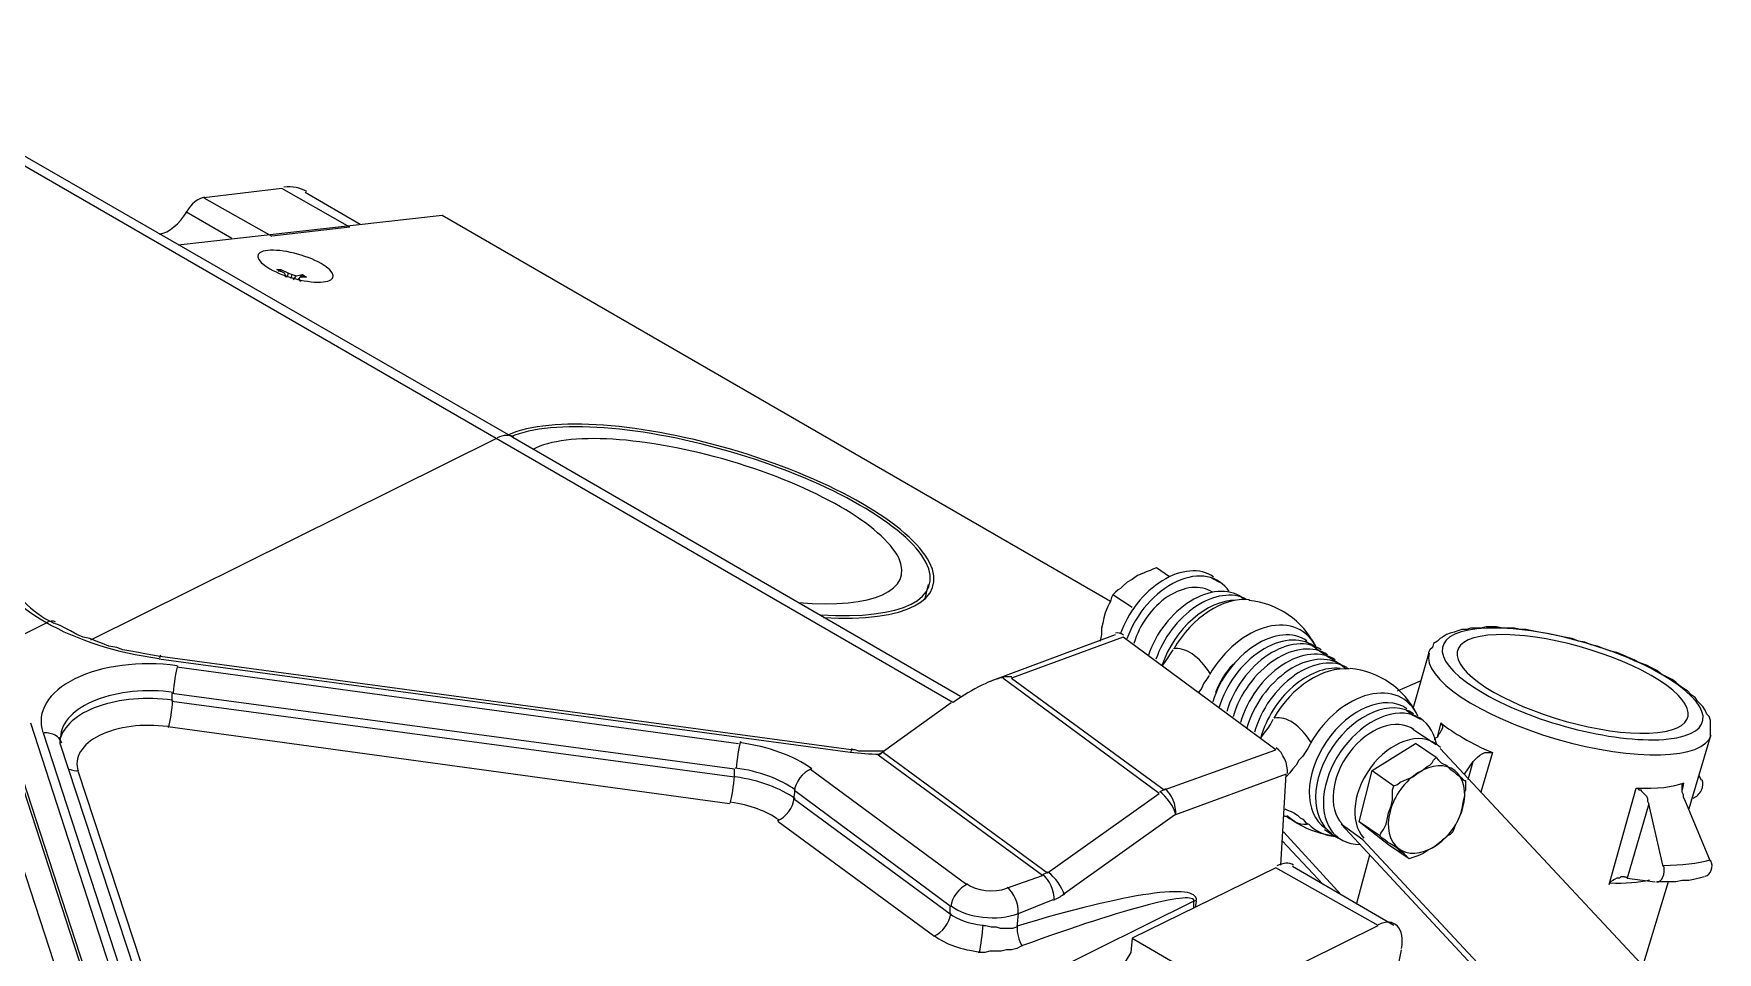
# Model space of a CAD drawing. Header units: inches. Extents: x 109 to 1721, y 29 to 669.
# Drawn here: x 1489.08 to 1516.43, y 460.3 to 475.24 of the extents above; entities that cross this region are included whole.
import ezdxf

# ---------------------------------------------------------------- set-up
doc = ezdxf.new("R2010")
doc.units = ezdxf.units.IN
doc.header["$LTSCALE"] = 0.03937
doc.header["$MEASUREMENT"] = 0
doc.layers.add('PDF3_Geometría', color=7, linetype='Continuous')

# ---------------------------------------------------------------- blocks, each defined once
blk = doc.blocks.new('OH3A1-1$-$ASSY$$CENTER$TUB_-_v2$-$copia1')
at = {"layer": 'PDF3_Geometría', "lineweight": -3}
for points in [[(18.5525, 15.0367), (18.0967, 15.3), (17.46, 14.9833), (17.755, 14.8125), (17.7659, 14.8175)], [(18.1075, 15.3), (18.5633, 15.0375)], [(18.4133, 15.1992), (18.3625, 15.1933)], [(18.4575, 15.1742), (18.4133, 15.1992)], [(18.3625, 15.1933), (18.4067, 15.1683)], [(18.4642, 15.1758), (18.4283, 15.1967)], [(18.9517, 14.9308), (18.5175, 15.1817), (18.3459, 15.1625)], [(18.3808, 15.1667), (18.3508, 15.1842)], [(18.4575, 15.1742), (18.4067, 15.1683)], [(18.415, 15.1425), (18.4158, 15.1425), (18.415, 15.1442), (18.41, 15.1467), (18.4125, 15.1467), (18.4175, 15.1442), (18.42, 15.1433), (18.4225, 15.1425)], [(18.4108, 15.1458), (18.4125, 15.1458), (18.4125, 15.1467)], [(18.4125, 15.145), (18.4125, 15.1458)], [(18.4167, 15.1417), (18.4175, 15.1442)], [(18.4192, 15.1408), (18.42, 15.1433)], [(18.4225, 15.1425), (18.4267, 15.1433), (18.4292, 15.1417), (18.425, 15.1417), (18.4242, 15.1408), (18.425, 15.1392), (18.4258, 15.1392)], [(18.4258, 15.1425), (18.4267, 15.1433)], [(18.4158, 15.1417), (18.4158, 15.1425)], [(18.4208, 15.14), (18.4225, 15.1425)], [(18.4233, 15.14), (18.4242, 15.1408)], [(18.4283, 15.1417), (18.4258, 15.1425), (18.425, 15.1417)], [(18.425, 15.1392), (18.425, 15.1392)], [(18.2892, 14.9058), (18.5525, 15.0367)], [(18.2892, 14.9058), (18.5525, 15.0367)], [(18.8492, 14.865), (18.5525, 15.0367)], [(18.5634, 15.0375), (18.8542, 14.8692)], [(18.9817, 14.9525), (18.9792, 14.9517), (18.9775, 14.9508), (18.975, 14.95), (18.9733, 14.9492), (18.9692, 14.9475), (18.9658, 14.945), (18.9625, 14.9433), (18.96, 14.9408), (18.9583, 14.9392), (18.9567, 14.9383), (18.955, 14.9367), (18.9533, 14.935), (18.9525, 14.9333), (18.9517, 14.9308), (18.9508, 14.9292), (18.95, 14.9275), (18.9483, 14.9233), (18.9475, 14.92), (18.9467, 14.9167), (18.9458, 14.9133), (18.9458, 14.9092), (18.945, 14.905)], [(18.99, 14.9467), (18.9817, 14.9525)], [(18.8333, 14.9417), (18.8308, 14.9317)], [(19.0175, 14.9458), (19.0225, 14.9433)], [(18.9658, 14.9267), (18.9533, 14.935)], [(19.0392, 14.9317), (19.0367, 14.9333)], [(18.26, 14.9167), (18.2117, 14.8925)], [(18.26, 14.9167), (18.2117, 14.8925)], [(18.8042, 14.8333), (18.8017, 14.8333), (18.7992, 14.8333), (18.7967, 14.8333), (18.7933, 14.8333), (18.7908, 14.8333), (18.7883, 14.8333), (18.7858, 14.8342), (18.7833, 14.8342), (18.3342, 14.895), (18.3292, 14.8958), (18.3242, 14.8967), (18.32, 14.8975), (18.315, 14.8983), (18.31, 14.8992), (18.3059, 14.9008), (18.3009, 14.9017), (18.2967, 14.9033), (18.2925, 14.905), (18.2884, 14.9067), (18.2842, 14.9075), (18.28, 14.9092), (18.2759, 14.9117), (18.2725, 14.9133), (18.2692, 14.915), (18.265, 14.9167)], [(19.3417, 14.8433), (19.3417, 14.8442), (19.3417, 14.8458), (19.3417, 14.8483), (19.3417, 14.8508), (19.3417, 14.8533), (19.3408, 14.8558), (19.3392, 14.8575), (19.3383, 14.86), (19.3367, 14.8625), (19.335, 14.8642), (19.3333, 14.8658), (19.3317, 14.8683), (19.3292, 14.87), (19.3267, 14.8725), (19.3242, 14.8742), (19.3217, 14.8758), (19.3192, 14.8783), (19.3167, 14.88), (19.3133, 14.8817), (19.31, 14.8833), (19.3067, 14.8858), (19.3033, 14.8875), (19.3, 14.8892), (19.2958, 14.8908), (19.2925, 14.8925), (19.2883, 14.8942), (19.285, 14.8958), (19.2808, 14.8975), (19.2767, 14.8983), (19.2725, 14.9), (19.2683, 14.9017), (19.2642, 14.9025), (19.26, 14.9042), (19.2558, 14.905), (19.2517, 14.9067), (19.2467, 14.9075), (19.2425, 14.9083), (19.2383, 14.9092), (19.2342, 14.91), (19.23, 14.9108), (19.2258, 14.9117), (19.2217, 14.9125), (19.2183, 14.9125), (19.2142, 14.9133), (19.21, 14.9133), (19.2067, 14.9133), (19.2025, 14.9142), (19.1992, 14.9142), (19.1958, 14.9142), (19.1925, 14.9133), (19.1892, 14.9133), (19.1858, 14.9133), (19.1833, 14.9125), (19.18, 14.9125), (19.1775, 14.9117), (19.175, 14.9108), (19.1725, 14.91), (19.17, 14.9092), (19.1675, 14.9075), (19.1659, 14.9067), (19.1642, 14.905), (19.1617, 14.9033), (19.1609, 14.9008), (19.1592, 14.8992), (19.1584, 14.8975), (19.1584, 14.8967)], [(18.8742, 14.8792), (18.955, 14.9092)], [(18.96, 14.9075), (18.8875, 14.8808), (18.9867, 14.8083), (19.0592, 14.8342)], [(19.0592, 14.8342), (18.96, 14.9075)], [(19.0833, 14.9017), (19.0783, 14.905)], [(18.7825, 14.8325), (18.3334, 14.8933)], [(18.9858, 14.8892), (18.9875, 14.8917), (18.9892, 14.8942), (18.9908, 14.8967), (18.9925, 14.8992)], [(19.0875, 14.8983), (19.0833, 14.9017)], [(19.0925, 14.895), (19.0875, 14.8983)], [(19.0967, 14.8925), (19.0925, 14.895)], [(19.1017, 14.8892), (19.0967, 14.8925)], [(19.1583, 14.8967), (19.1483, 14.8608)], [(18.345, 14.8883), (18.71, 14.8383)], [(18.8042, 14.8333), (18.8042, 14.8325), (18.9108, 14.7542), (18.9833, 14.8058), (18.8817, 14.8808)], [(19.0158, 14.8825), (19.0142, 14.88), (19.0125, 14.8775), (19.0108, 14.8742), (19.0092, 14.8717)], [(19.105, 14.8867), (19.1017, 14.8892)], [(19.1383, 14.8725), (19.1533, 14.8792)], [(18.8008, 14.8308), (18.8025, 14.8317), (18.8042, 14.8333), (18.8483, 14.865)], [(19.1442, 14.86), (19.1483, 14.8567)], [(18.25, 14.8517), (18.3258, 14.6175)], [(18.7042, 14.7992), (18.3392, 14.8492)], [(19.0492, 14.8417), (19.0517, 14.845), (19.0542, 14.8483), (19.0558, 14.8508), (19.0575, 14.8542)], [(19.1483, 14.8567), (19.1533, 14.8542)], [(19.1667, 14.8517), (19.1667, 14.8508), (19.1675, 14.8508), (19.1675, 14.85), (19.1675, 14.8492), (19.1675, 14.8483), (19.1667, 14.8467), (19.1658, 14.845), (19.165, 14.8442), (19.1642, 14.8425), (19.1625, 14.8417)], [(19.1642, 14.8425), (19.1667, 14.8517)], [(18.2367, 14.8408), (18.2367, 14.835), (18.3258, 14.5608)], [(18.3217, 14.5792), (18.2367, 14.8408)], [(18.3325, 14.6175), (18.2583, 14.845)], [(18.2692, 14.8383), (18.2692, 14.8392), (18.2692, 14.84), (18.2692, 14.8425)], [(18.35, 14.5925), (18.2692, 14.8383)], [(19.0817, 14.8383), (19.08, 14.835), (19.0783, 14.8325), (19.0767, 14.83), (19.0742, 14.8275), (19.0725, 14.8242), (19.07, 14.8217), (19.0683, 14.8192), (19.0658, 14.8167)], [(19.1325, 14.7725), (19.1133, 14.7875), (19.1217, 14.8208), (19.1358, 14.8108), (19.1383, 14.8117), (19.14, 14.8133), (19.1425, 14.8142), (19.1442, 14.815), (19.1483, 14.8167), (19.1517, 14.8192), (19.1542, 14.8208), (19.1575, 14.8233), (19.1592, 14.8242), (19.1608, 14.8258), (19.1617, 14.8275), (19.1633, 14.8292), (19.15, 14.8383)], [(19.1217, 14.8208), (19.15, 14.8383)], [(19.1633, 14.8375), (19.1483, 14.8475)], [(19.1625, 14.8408), (19.1625, 14.8417)], [(19.3417, 14.8433), (19.3275, 14.7958)], [(18.8842, 14.7442), (18.9075, 14.7525), (18.8008, 14.8308)], [(18.8008, 14.8308), (18.8008, 14.8308)], [(19.1633, 14.8292), (19.165, 14.8275), (19.1667, 14.8258), (19.1683, 14.825), (19.17, 14.8242), (19.1725, 14.8217), (19.175, 14.82), (19.1767, 14.8183), (19.1792, 14.8167), (19.18, 14.8158), (19.1808, 14.815), (19.1817, 14.8142), (19.1825, 14.8142), (19.1825, 14.8108), (19.1825, 14.8083), (19.1817, 14.8067), (19.1817, 14.8042), (19.1808, 14.8), (19.18, 14.7958), (19.1792, 14.7925), (19.1775, 14.7883), (19.1767, 14.7867), (19.1758, 14.785), (19.175, 14.7833), (19.1742, 14.7808), (19.1725, 14.7792), (19.1708, 14.7783), (19.1692, 14.7767), (19.1675, 14.7758), (19.165, 14.7733), (19.1617, 14.7708), (19.1583, 14.7692), (19.155, 14.7667), (19.1525, 14.7658), (19.1508, 14.765), (19.1483, 14.7642), (19.1458, 14.7633), (19.1325, 14.7725)], [(19.2967, 14.695), (19.1659, 14.835)], [(19.1817, 14.8183), (19.1875, 14.8267), (19.1892, 14.8283), (19.19, 14.8292), (19.1917, 14.8308), (19.1933, 14.8317), (19.195, 14.8325), (19.1958, 14.8325), (19.1967, 14.8325), (19.1975, 14.8325), (19.1983, 14.8325), (19.1992, 14.8325), (19.2, 14.8325)], [(19.1842, 14.815), (19.1875, 14.8267)], [(19.2, 14.8325), (19.1925, 14.8067)], [(18.3217, 14.5225), (18.2233, 14.8242)], [(18.2808, 14.82), (18.3775, 14.5258)], [(18.7567, 14.8217), (18.8583, 14.7467)], [(19.0658, 14.8183), (18.9933, 14.7917), (18.9208, 14.74)], [(19.0625, 14.7592), (19.0658, 14.8183)], [(19.3358, 14.8142), (19.3342, 14.8175)], [(19.1267, 14.7783), (19.1275, 14.78), (19.1292, 14.7825), (19.13, 14.7842), (19.1308, 14.7858), (19.1317, 14.79), (19.1325, 14.7933), (19.1342, 14.7975), (19.135, 14.8017), (19.135, 14.8042), (19.135, 14.8058), (19.135, 14.8083), (19.1358, 14.8108)], [(19.2758, 14.7467), (19.2933, 14.8092)], [(19.2933, 14.8092), (19.2942, 14.8092), (19.295, 14.8083), (19.2958, 14.8083), (19.2967, 14.8083), (19.2967, 14.8075), (19.2975, 14.8067), (19.2983, 14.8058), (19.3, 14.8042), (19.3008, 14.8025), (19.3008, 14.8008), (19.3017, 14.7992)], [(19.3242, 14.8125), (19.3233, 14.8083)], [(19.3417, 14.7617), (19.325, 14.8017), (19.3242, 14.8033), (19.3242, 14.805), (19.3233, 14.8067), (19.3233, 14.8083), (19.3233, 14.81), (19.3233, 14.8108), (19.3233, 14.8117), (19.3242, 14.8117), (19.3242, 14.8125)], [(19.065, 14.7958), (19.0667, 14.795), (19.0692, 14.7942), (19.0708, 14.7933), (19.0733, 14.7917), (19.075, 14.79), (19.0767, 14.7892), (19.0783, 14.7875), (19.08, 14.7858)], [(19.3017, 14.7992), (19.2875, 14.7508)], [(19.3108, 14.7583), (19.3017, 14.7992)], [(19.3292, 14.8017), (19.33, 14.8025)], [(18.8367, 14.7133), (18.7358, 14.7875)], [(19.0658, 14.7908), (19.065, 14.7908), (19.0642, 14.7917)], [(19.0908, 14.7825), (19.0958, 14.7792)], [(19.1158, 14.7758), (19.1017, 14.7858)], [(19.1017, 14.7858), (19.2325, 14.645)], [(19.1458, 14.7633), (19.145, 14.7642), (19.1442, 14.765), (19.1433, 14.7658), (19.1425, 14.7667), (19.14, 14.7683), (19.1383, 14.77), (19.1358, 14.7717), (19.1333, 14.7733), (19.1317, 14.7742), (19.13, 14.7758), (19.1283, 14.7767), (19.1267, 14.7783), (19.1133, 14.7875)], [(19.0633, 14.775), (19.09, 14.7467)], [(19.0642, 14.7808), (19.1017, 14.74)], [(19.0958, 14.7792), (19.1, 14.7767)], [(19.1158, 14.7758), (19.2467, 14.635)], [(19.12, 14.7658), (19.1117, 14.7342)], [(19.0592, 14.7575), (18.9658, 14.7117), (19.0317, 14.6733), (19.1258, 14.72)], [(19.1258, 14.72), (19.0592, 14.7575)], [(19.1358, 14.72), (19.07, 14.7583)], [(19.2858, 14.7517), (19.285, 14.7517), (19.2833, 14.7517), (19.2825, 14.7508), (19.2808, 14.7508), (19.2792, 14.75), (19.2783, 14.7492), (19.2767, 14.7483), (19.2758, 14.7467)], [(19.2858, 14.7517), (19.2867, 14.7517), (19.2875, 14.7508), (19.3058, 14.7483)], [(19.3375, 14.7517), (19.3342, 14.7508), (19.3308, 14.75), (19.3275, 14.7492), (19.3233, 14.7492), (19.3192, 14.7483), (19.315, 14.7483), (19.3108, 14.7483), (19.3067, 14.7483)], [(19.3142, 14.7483), (19.2975, 14.6933)], [(19.0058, 14.7317), (19.0058, 14.7358), (18.56, 14.5142)], [(18.9142, 14.7367), (18.8917, 14.7275), (18.8908, 14.7192)], [(18.965, 14.73), (18.965, 14.73)], [(19.0075, 14.7358), (19.0067, 14.7317)], [(18.8683, 14.72), (18.87, 14.72), (18.8708, 14.72), (18.8742, 14.7192), (18.8775, 14.7192), (18.88, 14.7183), (18.8825, 14.7183), (18.8858, 14.7183), (18.8883, 14.7183), (18.8908, 14.7192)], [(18.8942, 14.7067), (18.8908, 14.705), (18.8875, 14.7042), (18.8842, 14.7042), (18.8808, 14.7033), (18.8775, 14.7033), (18.8733, 14.7033), (18.87, 14.7025), (18.8683, 14.7025), (18.8658, 14.7025)], [(18.9658, 14.7117), (18.965, 14.7025), (18.9558, 14.6875), (18.9392, 14.6792)], [(19.0825, 14.41), (19.1408, 14.7042)]]:
    blk.add_lwpolyline(points, dxfattribs=at)
for points in [[(18.3417, 14.8708), (18.3417, 14.8658), (18.7075, 14.8167), (18.7075, 14.8217)], [(18.7467, 14.8075), (18.7458, 14.8025), (18.8475, 14.7275), (18.8475, 14.7325)]]:
    blk.add_lwpolyline(points, close=True, dxfattribs=at)
for centre, radius, start, end in [((18.294, 14.9768), 0.0668, 202.896, 244.2398), ((19.0201, 14.8883), 0.0552, 124.2043, 164.1696), ((19.0363, 14.8771), 0.0546, 26.6445, 84.28), ((18.8843, 14.8525), 0.0293, 83.3228, 94.6844), ((19.0748, 14.8503), 0.0588, 137.5895, 158.8272), ((19.106, 14.8295), 0.0683, 124.5193, 163.8162), ((19.106, 14.8295), 0.0683, 124.5193, 163.8162), ((19.1112, 14.8269), 0.0685, 125.5128, 163.9873), ((19.1112, 14.8269), 0.0685, 125.5128, 163.9873), ((19.1021, 14.8329), 0.0546, 26.6445, 84.28), ((19.1158, 14.8234), 0.069, 131.3403, 164.1233), ((18.8013, 14.9719), 0.1404, 262.3013, 270.102), ((18.7955, 14.845), 0.0147, 292.5168, 307.0719), ((18.9928, 14.7951), 0.0146, 112.2839, 127.0953), ((19.1021, 14.8329), 0.0546, 229.2, 264.2786), ((18.9022, 14.7667), 0.0147, 292.5168, 307.0719), ((18.9045, 14.763), 0.0283, 291.3973, 306.3775), ((19.0122, 14.7243), 0.0129, 110.7726, 116.9131)]:
    blk.add_arc(centre, radius, start, end, dxfattribs=at)
for points in [[(18.4294, 15.1974), (18.4252, 15.1998), (18.4201, 15.2008), (18.4146, 15.2002)], [(18.3629, 15.1936), (18.3589, 15.1931), (18.3544, 15.1894), (18.3513, 15.1841)], [(18.3338, 15.1697), (18.3399, 15.1706), (18.3467, 15.1762), (18.3514, 15.1842)], [(18.4041, 15.159), (18.3949, 15.1581), (18.3955, 15.1527), (18.4055, 15.1471)], [(18.4387, 15.1505), (18.4288, 15.1561), (18.4133, 15.16), (18.4041, 15.159)], [(18.4055, 15.1471), (18.4154, 15.1414), (18.4309, 15.1376), (18.4401, 15.1385)], [(18.4401, 15.1385), (18.4493, 15.1394), (18.4487, 15.1448), (18.4387, 15.1505)], [(18.7099, 15.0282), (18.6481, 15.047), (18.588, 15.0514), (18.5605, 15.0391)], [(18.7091, 15.0268), (18.648, 15.0452), (18.5889, 15.0496), (18.5621, 15.0377)], [(18.564, 15.0377), (18.5611, 15.0393), (18.5573, 15.0391), (18.5532, 15.0371)], [(18.564, 15.0377), (18.5611, 15.0393), (18.5573, 15.0391), (18.5532, 15.0371)], [(18.7049, 15.0219), (18.6503, 15.0381), (18.5981, 15.0413), (18.5764, 15.0296)], [(18.8318, 14.9562), (18.8195, 14.9799), (18.7701, 15.0083), (18.7091, 15.0268)], [(18.8341, 14.9561), (18.8217, 14.9805), (18.7717, 15.0095), (18.7099, 15.0282)], [(18.8141, 14.959), (18.8039, 14.9801), (18.7596, 15.0057), (18.7049, 15.0219)], [(18.2215, 14.9582), (18.2264, 14.943), (18.2398, 14.9287), (18.2598, 14.9172)], [(18.749, 14.93), (18.7978, 14.9261), (18.8242, 14.9378), (18.8141, 14.959)], [(18.7634, 14.922), (18.8166, 14.9187), (18.8441, 14.9325), (18.8318, 14.9562)], [(18.7652, 14.9202), (18.8189, 14.9173), (18.8466, 14.9317), (18.8341, 14.9561)], [(19.0186, 14.9468), (19.01, 14.9527), (18.9975, 14.9517), (18.9854, 14.9442)], [(19.0288, 14.9372), (19.0221, 14.9477), (19.0089, 14.9502), (18.9948, 14.9437)], [(18.9854, 14.9442), (18.9733, 14.9367), (18.963, 14.9236), (18.9581, 14.9094)], [(18.9948, 14.9437), (18.9807, 14.9372), (18.9682, 14.9227), (18.9624, 14.9065)], [(19.018, 14.9367), (19.0104, 14.9418), (18.9995, 14.9407), (18.9891, 14.9339)], [(19.0369, 14.9335), (19.0283, 14.9394), (19.0158, 14.9384), (19.0036, 14.9308)], [(19.04, 14.9322), (19.031, 14.9369), (19.0188, 14.9351), (19.0072, 14.9274)], [(19.04, 14.9322), (19.031, 14.9369), (19.0188, 14.9351), (19.0072, 14.9274)], [(19.0036, 14.9308), (18.9914, 14.9232), (18.9812, 14.9101), (18.9764, 14.8958)], [(19.0072, 14.9274), (18.9956, 14.9196), (18.9859, 14.9069), (18.9813, 14.8931)], [(19.0072, 14.9274), (18.9956, 14.9196), (18.9859, 14.9069), (18.9813, 14.8931)], [(19.0333, 14.9315), (19.0145, 14.9316), (18.9931, 14.9129), (18.9854, 14.8895)], [(19.042, 14.9318), (19.0249, 14.9336), (19.0046, 14.9203), (18.9928, 14.8998)], [(18.2598, 14.9172), (18.2798, 14.9057), (18.3055, 14.8974), (18.3334, 14.8937)], [(18.2661, 14.9174), (18.2646, 14.9183), (18.2626, 14.9182), (18.2604, 14.917)], [(18.2661, 14.9174), (18.2646, 14.9183), (18.2626, 14.9182), (18.2604, 14.917)], [(19.0537, 14.9142), (19.0395, 14.9107), (19.0252, 14.8988), (19.0161, 14.8831)], [(19.0856, 14.9004), (19.0802, 14.9125), (19.068, 14.9178), (19.0537, 14.9142)], [(19.3097, 14.8834), (19.2754, 14.9032), (19.2217, 14.9164), (19.1899, 14.9129)], [(18.9603, 14.9089), (18.9585, 14.9102), (18.9566, 14.9106), (18.9551, 14.91)], [(19.0794, 14.9052), (19.0706, 14.9112), (19.0577, 14.91), (19.0453, 14.9019)], [(19.0836, 14.9018), (19.0747, 14.9079), (19.0618, 14.9066), (19.0493, 14.8985)], [(19.0836, 14.9018), (19.0747, 14.9079), (19.0618, 14.9066), (19.0493, 14.8985)], [(19.0886, 14.8993), (19.0797, 14.9054), (19.0667, 14.9041), (19.0543, 14.896)], [(19.0886, 14.8993), (19.0797, 14.9054), (19.0667, 14.9041), (19.0543, 14.896)], [(19.1899, 14.9129), (19.1581, 14.9094), (19.1601, 14.8906), (19.1945, 14.8708)], [(19.1969, 14.9087), (19.1688, 14.9057), (19.1706, 14.8891), (19.2011, 14.8716)], [(19.3031, 14.8826), (19.2727, 14.9), (19.2251, 14.9117), (19.1969, 14.9087)], [(18.3451, 14.8889), (18.3209, 14.8922), (18.2961, 14.889), (18.2788, 14.8804)], [(18.3347, 14.8957), (18.3344, 14.8958), (18.3341, 14.8951), (18.3337, 14.8938)], [(19.0167, 14.8835), (19.0096, 14.895), (19.0002, 14.9014), (18.9927, 14.8999)], [(19.0453, 14.9019), (19.0329, 14.8939), (19.0227, 14.8801), (19.0182, 14.8655)], [(19.0493, 14.8985), (19.0369, 14.8904), (19.0267, 14.8766), (19.0223, 14.8619)], [(19.0493, 14.8985), (19.0369, 14.8904), (19.0267, 14.8766), (19.0223, 14.8619)], [(19.0543, 14.896), (19.0418, 14.8878), (19.0316, 14.8739), (19.0273, 14.8592)], [(19.0543, 14.896), (19.0418, 14.8878), (19.0316, 14.8739), (19.0273, 14.8592)], [(19.0583, 14.8926), (19.0458, 14.8844), (19.0356, 14.8704), (19.0314, 14.8557)], [(19.0583, 14.8926), (19.0458, 14.8844), (19.0356, 14.8704), (19.0314, 14.8557)], [(19.0928, 14.896), (19.0838, 14.9021), (19.0708, 14.9008), (19.0583, 14.8926)], [(19.0928, 14.896), (19.0838, 14.9021), (19.0708, 14.9008), (19.0583, 14.8926)], [(19.0978, 14.8927), (19.0888, 14.8988), (19.0758, 14.8974), (19.0632, 14.8892)], [(19.0978, 14.8927), (19.0888, 14.8988), (19.0758, 14.8974), (19.0632, 14.8892)], [(19.1019, 14.8893), (19.093, 14.8954), (19.0799, 14.8941), (19.0673, 14.8858)], [(19.1019, 14.8893), (19.093, 14.8954), (19.0799, 14.8941), (19.0673, 14.8858)], [(19.1057, 14.8876), (19.0965, 14.893), (19.0836, 14.8911), (19.0714, 14.8827)], [(19.1057, 14.8876), (19.0965, 14.893), (19.0836, 14.8911), (19.0714, 14.8827)], [(19.1588, 14.8971), (19.1541, 14.8809), (19.1913, 14.8559), (19.2419, 14.8412)], [(18.3454, 14.8888), (18.3443, 14.8851), (18.3431, 14.8772), (18.3426, 14.8712)], [(18.8825, 14.8813), (18.8754, 14.8805), (18.8622, 14.874), (18.8496, 14.865)], [(19.0632, 14.8892), (19.0507, 14.8809), (19.0405, 14.8669), (19.0363, 14.8521)], [(19.0632, 14.8892), (19.0507, 14.8809), (19.0405, 14.8669), (19.0363, 14.8521)], [(19.107, 14.8868), (19.0899, 14.8886), (19.0696, 14.8753), (19.0578, 14.8548)], [(19.1009, 14.8872), (19.0913, 14.8882), (19.0801, 14.8838), (19.0702, 14.8752)], [(19.3072, 14.8455), (19.3354, 14.8485), (19.3336, 14.8651), (19.3031, 14.8826)], [(19.3143, 14.8413), (19.3461, 14.8448), (19.3441, 14.8636), (19.3097, 14.8834)], [(18.2788, 14.8804), (18.2614, 14.8718), (18.2536, 14.8588), (18.2579, 14.8456)], [(18.3429, 14.8716), (18.325, 14.874), (18.3066, 14.8722), (18.2924, 14.8666)], [(19.1196, 14.87), (19.1053, 14.8665), (19.091, 14.8547), (19.082, 14.839)], [(19.1444, 14.861), (19.1302, 14.8707), (19.1067, 14.8612), (19.0921, 14.8397)], [(19.1514, 14.8562), (19.146, 14.8684), (19.1339, 14.8736), (19.1196, 14.87)], [(19.1945, 14.8708), (19.2288, 14.851), (19.2825, 14.8378), (19.3143, 14.8413)], [(19.2011, 14.8716), (19.2315, 14.8542), (19.2791, 14.8424), (19.3072, 14.8455)], [(18.2939, 14.8625), (18.28, 14.8575), (18.271, 14.8496), (18.2689, 14.8405)], [(18.2924, 14.8666), (18.2783, 14.861), (18.2699, 14.8522), (18.2693, 14.8424)], [(18.3421, 14.8666), (18.3251, 14.8689), (18.3077, 14.8674), (18.2939, 14.8625)], [(18.3396, 14.8487), (18.3407, 14.8525), (18.342, 14.8604), (18.3424, 14.8664)], [(19.1486, 14.8577), (19.1343, 14.8674), (19.1109, 14.8578), (19.0963, 14.8364)], [(19.1486, 14.8577), (19.1343, 14.8674), (19.1109, 14.8578), (19.0963, 14.8364)], [(19.1635, 14.8381), (19.1602, 14.8556), (19.1448, 14.8627), (19.127, 14.8551)], [(18.3391, 14.8493), (18.3229, 14.8515), (18.3064, 14.8493), (18.2948, 14.8436)], [(19.0825, 14.8385), (19.0754, 14.85), (19.0661, 14.8564), (19.0585, 14.8549)], [(19.127, 14.8551), (19.1092, 14.8476), (19.0939, 14.8274), (19.0907, 14.8072)], [(19.1489, 14.8474), (19.1376, 14.8552), (19.1193, 14.8487), (19.1071, 14.8326)], [(19.1664, 14.8517), (19.1748, 14.8451), (19.1863, 14.8384), (19.1999, 14.8324)], [(18.2702, 14.8386), (18.2688, 14.8429), (18.2641, 14.8456), (18.2586, 14.8452)], [(18.2948, 14.8436), (18.2832, 14.8378), (18.278, 14.8291), (18.2808, 14.8202)], [(18.7112, 14.8396), (18.7101, 14.8359), (18.7089, 14.828), (18.7085, 14.822)], [(18.7576, 14.8218), (18.7461, 14.8303), (18.7295, 14.8364), (18.7109, 14.8389)], [(19.0921, 14.8397), (19.0775, 14.8182), (19.0772, 14.7929), (19.0914, 14.7832)], [(19.1661, 14.8357), (19.1561, 14.8464), (19.1368, 14.8419), (19.1231, 14.8257)], [(19.2419, 14.8412), (19.2925, 14.8265), (19.3374, 14.8277), (19.3421, 14.8438)], [(18.7838, 14.8349), (18.7836, 14.8349), (18.7833, 14.8343), (18.7829, 14.833)], [(19.0668, 14.8188), (19.0672, 14.8249), (19.0639, 14.8323), (19.0595, 14.8355)], [(19.0963, 14.8364), (19.0816, 14.8149), (19.0813, 14.7896), (19.0956, 14.7799)], [(19.0963, 14.8364), (19.0816, 14.8149), (19.0813, 14.7896), (19.0956, 14.7799)], [(19.1071, 14.8326), (19.0949, 14.8165), (19.0928, 14.7962), (19.1023, 14.786)], [(18.275, 14.8217), (18.2769, 14.8208), (18.2791, 14.8205), (18.2814, 14.8206)], [(18.7046, 14.7996), (18.7057, 14.8033), (18.707, 14.8112), (18.7074, 14.8172)], [(18.7469, 14.8081), (18.7373, 14.8152), (18.7234, 14.8203), (18.7079, 14.8224)], [(18.7469, 14.8023), (18.7373, 14.8094), (18.7234, 14.8145), (18.7079, 14.8166)], [(18.7572, 14.8219), (18.7517, 14.8197), (18.7468, 14.8131), (18.7463, 14.8072)], [(19.1231, 14.8257), (19.1094, 14.8094), (19.1064, 14.7876), (19.1164, 14.7768)], [(19.1518, 14.8194), (19.1431, 14.814), (19.1361, 14.8044), (19.1334, 14.7942)], [(19.1755, 14.8207), (19.1695, 14.8254), (19.1605, 14.8249), (19.1518, 14.8194)], [(19.1808, 14.7967), (19.1835, 14.8068), (19.1815, 14.816), (19.1755, 14.8207)], [(18.9943, 14.7922), (18.9929, 14.7973), (18.9882, 14.804), (18.9837, 14.8071)], [(18.9942, 14.7921), (18.9946, 14.7982), (18.9914, 14.8057), (18.987, 14.8089)], [(19.0907, 14.8072), (19.0875, 14.787), (19.0973, 14.7725), (19.1139, 14.7727)], [(19.2936, 14.8093), (19.3066, 14.8088), (19.3173, 14.81), (19.3246, 14.8128)], [(19.3303, 14.8028), (19.3325, 14.8036), (19.3346, 14.8056), (19.3358, 14.808)], [(19.3358, 14.808), (19.337, 14.8104), (19.3371, 14.813), (19.3362, 14.8147)], [(18.7362, 14.7886), (18.7285, 14.7943), (18.7173, 14.7984), (18.7049, 14.8001)], [(18.7353, 14.7881), (18.7408, 14.7903), (18.7457, 14.7969), (18.7462, 14.8028)], [(19.1334, 14.7942), (19.1307, 14.784), (19.1327, 14.7749), (19.1387, 14.7702)], [(19.1624, 14.7714), (19.1711, 14.7769), (19.1781, 14.7865), (19.1808, 14.7967)], [(19.0662, 14.7911), (19.0712, 14.7869), (19.0763, 14.7851), (19.0807, 14.786)], [(19.0804, 14.7862), (19.0851, 14.7809), (19.0916, 14.7781), (19.0992, 14.778)], [(19.1387, 14.7702), (19.1447, 14.7655), (19.1537, 14.766), (19.1624, 14.7714)], [(19.0706, 14.7593), (19.0678, 14.761), (19.064, 14.7608), (19.0599, 14.7588)], [(19.3111, 14.7591), (19.323, 14.7592), (19.3333, 14.7604), (19.3414, 14.7626)], [(19.3422, 14.7559), (19.3429, 14.7579), (19.3428, 14.7603), (19.3419, 14.7624)], [(18.9151, 14.7363), (18.9155, 14.7424), (18.9122, 14.7498), (18.9078, 14.753)], [(18.9218, 14.7397), (18.9204, 14.7448), (18.9157, 14.7515), (18.9112, 14.7546)], [(19.2761, 14.7477), (19.2863, 14.7473), (19.2951, 14.7479), (19.302, 14.7496)], [(19.3066, 14.7484), (19.3082, 14.7481), (19.3098, 14.7492), (19.3107, 14.7514)], [(19.3107, 14.7514), (19.3117, 14.7536), (19.3119, 14.7565), (19.3114, 14.759)], [(19.3383, 14.752), (19.3401, 14.7524), (19.3415, 14.7539), (19.3422, 14.7559)], [(18.8589, 14.7469), (18.8534, 14.7447), (18.8485, 14.7381), (18.848, 14.7322)], [(18.8581, 14.7472), (18.8644, 14.7424), (18.8761, 14.741), (18.8843, 14.7442)], [(18.8918, 14.728), (18.8922, 14.734), (18.8889, 14.7415), (18.8845, 14.7447)], [(19.0076, 14.7364), (19.0083, 14.7478), (18.9633, 14.7414), (18.891, 14.7196)], [(19.0061, 14.7357), (19.0066, 14.7431), (18.9633, 14.7319), (18.8939, 14.7067)], [(18.837, 14.7131), (18.8425, 14.7153), (18.8473, 14.7219), (18.8479, 14.7278)], [(18.8473, 14.7277), (18.8524, 14.7238), (18.86, 14.7212), (18.8683, 14.7203)], [(18.8482, 14.7327), (18.8587, 14.7248), (18.8783, 14.7226), (18.8919, 14.7278)], [(18.8666, 14.7029), (18.8676, 14.7066), (18.8686, 14.7145), (18.8689, 14.7205)], [(18.8911, 14.7196), (18.8907, 14.7155), (18.8919, 14.7104), (18.8943, 14.7066)], [(19.1382, 14.7196), (19.1353, 14.7226), (19.1307, 14.7229), (19.1257, 14.7205)], [(19.1409, 14.705), (19.1421, 14.7113), (19.1411, 14.7167), (19.1382, 14.7196)], [(18.8374, 14.7132), (18.8446, 14.7078), (18.8551, 14.7041), (18.8668, 14.7029)]]:
    blk.add_open_spline(points, degree=3, dxfattribs=at)

msp = doc.modelspace()

# ---------------------------------------------------------------- block references
at = {"xscale": 25, "yscale": 25, "zscale": 25}
msp.add_blockref('OH3A1-1$-$ASSY$$CENTER$TUB_-_v2$-$copia1', (1032.78, 92.74), dxfattribs=at)

doc.saveas('drawing.dxf')
